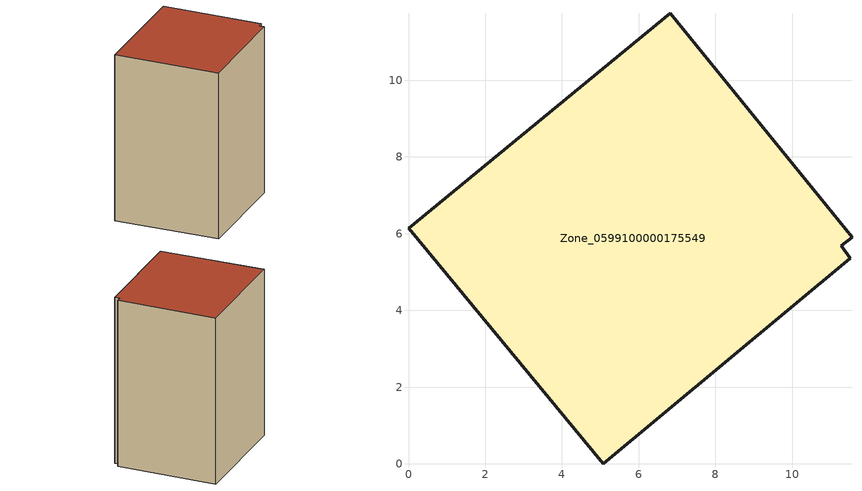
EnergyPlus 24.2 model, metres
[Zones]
Zone_0599100000175549
 floor ground (C_G): 0,6.14 6.82,11.75 11.56,5.91 11.28,5.68 11.52,5.35 5.07,0 z0
 wall outside (C_F): 6.82,11.75 0,6.14 5.07,0 11.52,5.35 11.28,5.68 11.56,5.91 6.82,11.75 z0:12.94
 roof outside (C_R): 5.07,0 11.52,5.35 11.28,5.68 11.56,5.91 6.82,11.75 0,6.14 z12.94
[BUILDING]
Pand.0599100000175549: North Axis=0; Terrain=City; Loads Convergence Tolerance Value=0.04; Temperature Convergence Tolerance Value=0.4; Solar Distribution=FullExterior; Maximum Number of Warmup Days=25; Minimum Number of Warmup Days=1
[Site:Location]
Rotterdam.The.Hague.AP_ZH_NLD Design_Conditions: Latitude=51.96; Longitude=4.45; Time Zone=1; Elevation=-4.5
[SITE:GROUNDTEMPERATURE:BUILDINGSURFACE]
18, 18, 18, 18, 18, 18, 18, 18, 18, 18, 18, 18
[MATERIAL] Thermal Absorptance=0.9; Solar Absorptance=0.7; Visible Absorptance=0.7
Name | Roughness | Thickness | Conductivity | Density | Specific Heat
G.TI.1946 | MediumSmooth | 0.15 | 1 | 540 | 1210
F.TI.1946 | Rough | 0.3 | 0.857143 | 1920 | 840
R.TI.1946 | MediumRough | 0.2 | 0.1 | 1500 | 1000
[CONSTRUCTION]
C_G: G.TI.1946
C_F: F.TI.1946
C_R: R.TI.1946
[ZONE]
Zone_0599100000175549: Type=1; Multiplier=1; Ceiling Height=Autocalculate; Volume=Autocalculate; Floor Area=autocalculate; Part of Total Floor Area=Yes
[ZONEINFILTRATION:DESIGNFLOWRATE]
Infil_Zone_0599100000175549: Zone or ZoneList or Space or SpaceList=Zone_0599100000175549; Schedule=AlwaysOn; Design Flow Rate Calculation Method=Flow/Area; Flow Rate per Floor Area=0.003; Constant Term Coefficient=1; Temperature Term Coefficient=0; Velocity Term Coefficient=0; Velocity Squared Term Coefficient=0
[HVACTEMPLATE:ZONE:IDEALLOADSAIRSYSTEM]
Zone_0599100000175549: Maximum Heating Supply Air Temperature=50; Minimum Cooling Supply Air Temperature=13; Maximum Heating Supply Air Humidity Ratio=0.0156; Minimum Cooling Supply Air Humidity Ratio=0.0077; Heating Limit=NoLimit; Cooling Limit=NoLimit; Dehumidification Control Type=ConstantSensibleHeatRatio; Cooling Sensible Heat Ratio=0.7; Dehumidification Setpoint=60; Humidification Control Type=None; Humidification Setpoint=30; Outdoor Air Method=None; Outdoor Air Flow Rate per Person=0.00944; Outdoor Air Flow Rate per Zone Floor Area=0; Outdoor Air Flow Rate per Zone=0; Demand Controlled Ventilation Type=None; Outdoor Air Economizer Type=NoEconomizer; Heat Recovery Type=None; Sensible Heat Recovery Effectiveness=0.7; Latent Heat Recovery Effectiveness=0.65
[ZONECONTROL:THERMOSTAT]
ThermostatControl_Zone_0599100000175549: Zone or ZoneList=Zone_0599100000175549; Control Type Schedule=DualSetpointControlType; Control 1=Thermostat_Zone_0599100000175549; Temperature Difference Between Cutout And Setpoint=0
[THERMOSTATSETPOINT:DUALSETPOINT]
Thermostat_Zone_0599100000175549: Heating Setpoint Temperature Schedule=HeatingSetpoint_Zone_0599100000175549; Cooling Setpoint Temperature Schedule=CoolingSetpoint_Zone_0599100000175549
[SCHEDULE:COMPACT]
HeatingSetpoint_Zone_0599100000175549: Through: 12/31, For: AllDays, Until: 24:00, 21
CoolingSetpoint_Zone_0599100000175549: Through: 12/31, For: AllDays, Until: 24:00, 24
DualSetpointControlType: Through: 12/31, For: AllDays, Until: 24:00, 4
AlwaysOn: Through: 12/31, For: AllDays, Until: 24:00, 1
